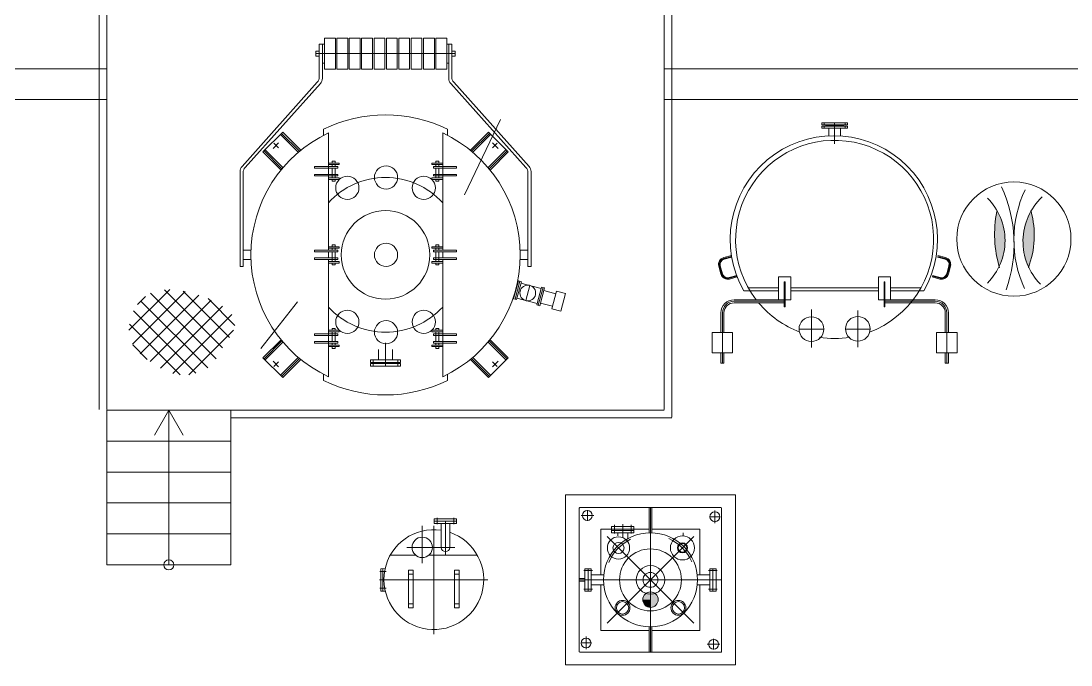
# Model space of a CAD drawing. Header units: millimetres. Extents: x 1337 to 8186, y 1899 to 5236.
# Drawn here: x 5185.9 to 5283.6, y 2619.1 to 2679.1 of the extents above; entities that cross this region are included whole.
import ezdxf

# ---------------------------------------------------------------- set-up
doc = ezdxf.new("R2010")
doc.units = ezdxf.units.MM
doc.layers.add('Линия связи (Вновь)', color=3, linetype='Continuous', lineweight=60)
doc.layers.add('Строительный', color=251, linetype='Continuous', lineweight=13)

# ---------------------------------------------------------------- blocks, each defined once
blk = doc.blocks.new('A$C178B2837')
at = {"layer": 'Строительный', "ltscale": 100}
h = blk.add_hatch(color=256, dxfattribs=at)
h.paths.add_polyline_path([(499.647, 294.53, 0.12185), (499.8, 290.963, 0.249384)])
h.paths.add_polyline_path([(501.861, 294.515, 0.240061), (501.682, 290.886, 0.157753)])
for points in [[(477.763, 269.439, -0.414214), (477.263, 268.939), (477.263, 269.439), (476.763, 269.439, -1)], [(477.263, 268.939, -0.414214), (476.763, 269.439), (477.263, 269.439)]]:
    blk.add_hatch(color=256, dxfattribs=at).paths.add_polyline_path(points)
for p, q in [((478.643, 281.23), (478.643, 338.214)), ((441.643, 337.714), (441.643, 281.73)), ((442.143, 337.714), (442.143, 281.73)), ((478.143, 281.73), (478.143, 337.714)), ((455.862, 303.197), (455.862, 305.332)), ((455.862, 305.332), (456.199, 305.332)), ((456.062, 303.12), (456.062, 305.332)), ((456.899, 305.714), (456.199, 305.714)), ((456.199, 303.714), (456.199, 305.714)), ((456.899, 303.714), (456.899, 305.714)), ((456.899, 303.714), (456.899, 305.714)), ((456.999, 303.714), (456.999, 305.714)), ((457.699, 305.714), (456.999, 305.714)), ((457.699, 303.714), (457.699, 305.714)), ((457.699, 303.714), (457.699, 305.714)), ((458.499, 305.714), (457.799, 305.714)), ((457.799, 303.714), (457.799, 305.714)), ((458.499, 303.714), (458.499, 305.714)), ((458.499, 303.714), (458.499, 305.714)), ((459.299, 305.714), (458.599, 305.714)), ((458.599, 303.714), (458.599, 305.714)), ((459.299, 303.714), (459.299, 305.714)), ((459.299, 303.714), (459.299, 305.714)), ((460.099, 305.714), (459.399, 305.714)), ((459.399, 303.714), (459.399, 305.714)), ((460.099, 303.714), (460.099, 305.714)), ((460.099, 303.714), (460.099, 305.714)), ((460.899, 305.714), (460.199, 305.714)), ((460.199, 303.714), (460.199, 305.714)), ((460.899, 303.714), (460.899, 305.714)), ((460.899, 303.714), (460.899, 305.714)), ((461.699, 305.714), (460.999, 305.714)), ((460.999, 303.714), (460.999, 305.714)), ((461.699, 303.714), (461.699, 305.714)), ((461.699, 303.714), (461.699, 305.714)), ((462.499, 305.714), (461.799, 305.714)), ((461.799, 303.714), (461.799, 305.714)), ((462.499, 303.714), (462.499, 305.714)), ((462.499, 303.714), (462.499, 305.714)), ((463.299, 305.714), (462.599, 305.714)), ((462.599, 303.714), (462.599, 305.714)), ((463.299, 303.714), (463.299, 305.714)), ((463.299, 303.714), (463.299, 305.714)), ((464.099, 305.714), (463.399, 305.714)), ((463.399, 303.714), (463.399, 305.714)), ((464.425, 305.332), (464.088, 305.332)), ((464.099, 303.714), (464.099, 305.714)), ((464.225, 303.12), (464.225, 305.332)), ((464.425, 303.197), (464.425, 305.332)), ((455.862, 304.883), (455.637, 304.883)), ((455.637, 304.545), (455.637, 304.883)), ((464.65, 304.714), (455.637, 304.714)), ((464.425, 304.883), (464.65, 304.883)), ((464.65, 304.545), (464.65, 304.883)), ((455.862, 304.545), (455.637, 304.545)), ((456.062, 304.095), (456.199, 304.095)), ((464.225, 304.095), (464.088, 304.095)), ((464.425, 304.545), (464.65, 304.545)), ((442.143, 303.742), (430.902, 303.742)), ((456.899, 303.714), (456.199, 303.714)), ((457.699, 303.714), (456.999, 303.714)), ((458.499, 303.714), (457.799, 303.714)), ((459.299, 303.714), (458.599, 303.714)), ((460.099, 303.714), (459.399, 303.714)), ((460.899, 303.714), (460.199, 303.714)), ((461.699, 303.714), (460.999, 303.714)), ((462.499, 303.714), (461.799, 303.714)), ((463.299, 303.714), (462.599, 303.714)), ((464.099, 303.714), (463.399, 303.714)), ((528.247, 303.742), (478.143, 303.742)), ((450.871, 297.433), (455.734, 302.863)), ((451.071, 297.356), (455.934, 302.787)), ((469.216, 297.356), (464.353, 302.787)), ((469.416, 297.433), (464.553, 302.863)), ((442.143, 301.742), (433.792, 301.742)), ((528.247, 301.742), (478.143, 301.742)), ((467.567, 300.459), (465.251, 295.584)), ((488.337, 300.251), (489.993, 300.251)), ((488.337, 300.251), (488.337, 300.106)), ((488.337, 300.106), (489.993, 300.106)), ((488.337, 299.894), (488.337, 300.038)), ((489.993, 300.038), (488.337, 300.038)), ((488.485, 300.268), (488.485, 300.089)), ((488.485, 299.877), (488.485, 300.055)), ((488.566, 300.064), (488.566, 300.081)), ((488.566, 300.081), (489.763, 300.081)), ((489.763, 300.064), (488.566, 300.064)), ((488.574, 300.106), (488.6, 300.081)), ((488.574, 300.038), (488.6, 300.064)), ((488.6, 300.081), (489.729, 300.081)), ((489.729, 300.064), (488.6, 300.064)), ((489.163, 300.251), (489.163, 298.88)), ((489.163, 300.251), (489.163, 298.96)), ((489.165, 300.098), (489.165, 300.047)), ((489.755, 300.106), (489.729, 300.081)), ((489.755, 300.038), (489.729, 300.064)), ((489.763, 300.081), (489.763, 300.064)), ((489.844, 300.268), (489.844, 300.089)), ((489.844, 299.877), (489.844, 300.055)), ((489.993, 300.251), (489.993, 300.106)), ((489.993, 299.894), (489.993, 300.038)), ((453.497, 299.633), (452.224, 298.361)), ((453.355, 299.492), (454.507, 298.341)), ((453.426, 299.563), (454.583, 298.405)), ((453.497, 299.633), (454.661, 298.469)), ((456.143, 299.44), (456.143, 299.832)), ((456.45, 292.014), (456.45, 299.591)), ((463.837, 292.014), (463.837, 299.591)), ((464.143, 299.44), (464.143, 299.832)), ((466.79, 299.633), (465.626, 298.469)), ((466.861, 299.563), (465.704, 298.405)), ((466.932, 299.492), (465.78, 298.341)), ((466.79, 299.633), (468.063, 298.361)), ((489.993, 299.894), (488.337, 299.894)), ((488.787, 299.894), (488.787, 299.406)), ((489.543, 299.894), (489.543, 299.4)), ((453.237, 298.949), (452.872, 298.585)), ((453.072, 298.785), (452.92, 298.937)), ((453.072, 298.785), (453.225, 298.633)), ((467.05, 298.949), (467.415, 298.585)), ((467.215, 298.785), (467.062, 298.633)), ((467.215, 298.785), (467.367, 298.937)), ((452.224, 298.361), (453.388, 297.196)), ((452.295, 298.431), (453.452, 297.274)), ((452.365, 298.502), (453.517, 297.351)), ((467.922, 298.502), (466.77, 297.351)), ((467.992, 298.431), (466.835, 297.274)), ((468.063, 298.361), (466.899, 297.196)), ((457.054, 297.414), (455.55, 297.414)), ((455.55, 297.314), (455.55, 297.414)), ((457.054, 297.314), (455.55, 297.314)), ((457.152, 297.643), (456.45, 297.643)), ((457.152, 297.543), (456.45, 297.543)), ((456.45, 296.914), (456.45, 297.314)), ((456.698, 297.763), (456.698, 297.643)), ((456.898, 297.763), (456.698, 297.763)), ((456.698, 297.543), (456.698, 297.414)), ((456.698, 297.314), (456.698, 296.684)), ((456.898, 297.763), (456.898, 297.643)), ((456.898, 297.543), (456.898, 297.414)), ((456.898, 297.314), (456.898, 296.684)), ((457.054, 297.414), (457.054, 297.314)), ((457.152, 297.643), (457.152, 297.543)), ((463.135, 297.643), (463.837, 297.643)), ((463.135, 297.643), (463.135, 297.543)), ((463.135, 297.543), (463.837, 297.543)), ((463.233, 297.414), (463.233, 297.314)), ((463.233, 297.414), (464.737, 297.414)), ((463.233, 297.314), (464.737, 297.314)), ((463.389, 297.763), (463.389, 297.643)), ((463.389, 297.763), (463.589, 297.763)), ((463.389, 297.543), (463.389, 297.414)), ((463.389, 297.314), (463.389, 296.684)), ((463.589, 297.763), (463.589, 297.643)), ((463.589, 297.543), (463.589, 297.414)), ((463.589, 297.314), (463.589, 296.684)), ((463.837, 296.914), (463.837, 297.314)), ((464.737, 297.314), (464.737, 297.414)), ((450.743, 290.972), (450.743, 297.099)), ((450.943, 290.972), (450.943, 297.023)), ((457.054, 296.914), (455.55, 296.914)), ((455.55, 296.914), (455.55, 296.814)), ((457.054, 296.814), (455.55, 296.814)), ((457.152, 296.684), (456.45, 296.684)), ((457.152, 296.584), (456.45, 296.584)), ((456.698, 296.584), (456.698, 296.465)), ((456.698, 296.465), (456.698, 296.584)), ((456.898, 296.584), (456.898, 296.465)), ((456.898, 296.465), (456.898, 296.584)), ((457.054, 296.814), (457.054, 296.914)), ((457.152, 296.584), (457.152, 296.684)), ((463.135, 296.684), (463.837, 296.684)), ((463.135, 296.584), (463.135, 296.684)), ((463.135, 296.584), (463.837, 296.584)), ((463.233, 296.914), (464.737, 296.914)), ((463.233, 296.814), (463.233, 296.914)), ((463.233, 296.814), (464.737, 296.814)), ((463.389, 296.584), (463.389, 296.465)), ((463.389, 296.465), (463.389, 296.584)), ((463.589, 296.584), (463.589, 296.465)), ((463.589, 296.465), (463.589, 296.584)), ((464.737, 296.914), (464.737, 296.814)), ((469.343, 290.972), (469.343, 297.023)), ((469.543, 290.972), (469.543, 297.099)), ((456.898, 296.465), (456.698, 296.465)), ((463.389, 296.465), (463.589, 296.465)), ((450.943, 292.021), (451.449, 292.021)), ((457.054, 292.014), (455.55, 292.014)), ((455.55, 291.914), (455.55, 292.014)), ((457.054, 291.914), (455.55, 291.914)), ((457.152, 292.243), (456.45, 292.243)), ((457.152, 292.143), (456.45, 292.143)), ((456.45, 291.514), (456.45, 291.914)), ((456.698, 292.363), (456.698, 292.243)), ((456.898, 292.363), (456.698, 292.363)), ((456.698, 292.143), (456.698, 292.014)), ((456.698, 291.914), (456.698, 291.284)), ((456.898, 292.363), (456.898, 292.243)), ((456.898, 292.143), (456.898, 292.014)), ((456.898, 291.914), (456.898, 291.284)), ((457.054, 292.014), (457.054, 291.914)), ((457.152, 292.243), (457.152, 292.143)), ((463.135, 292.243), (463.135, 292.143)), ((463.135, 292.243), (463.837, 292.243)), ((463.135, 292.143), (463.837, 292.143)), ((463.233, 292.014), (464.737, 292.014)), ((463.233, 292.014), (463.233, 291.914)), ((463.233, 291.914), (464.737, 291.914)), ((463.389, 292.363), (463.389, 292.243)), ((463.389, 292.363), (463.589, 292.363)), ((463.389, 292.143), (463.389, 292.014)), ((463.389, 291.914), (463.389, 291.284)), ((463.589, 292.363), (463.589, 292.243)), ((463.589, 292.143), (463.589, 292.014)), ((463.589, 291.914), (463.589, 291.284)), ((463.837, 291.514), (463.837, 291.914)), ((464.737, 291.914), (464.737, 292.014)), ((469.343, 292.021), (468.838, 292.021)), ((450.943, 291.407), (451.449, 291.407)), ((457.054, 291.514), (455.55, 291.514)), ((455.55, 291.514), (455.55, 291.414)), ((457.054, 291.414), (455.55, 291.414)), ((456.45, 283.837), (456.45, 291.414)), ((457.152, 291.284), (456.45, 291.284)), ((457.152, 291.184), (456.45, 291.184)), ((456.698, 291.184), (456.698, 291.065)), ((456.698, 291.065), (456.698, 291.184)), ((456.898, 291.184), (456.898, 291.065)), ((456.898, 291.065), (456.898, 291.184)), ((457.054, 291.414), (457.054, 291.514)), ((457.152, 291.184), (457.152, 291.284)), ((463.135, 291.284), (463.837, 291.284)), ((463.135, 291.184), (463.135, 291.284)), ((463.135, 291.184), (463.837, 291.184)), ((463.233, 291.514), (464.737, 291.514)), ((463.233, 291.414), (463.233, 291.514)), ((463.233, 291.414), (464.737, 291.414)), ((463.389, 291.184), (463.389, 291.065)), ((463.389, 291.065), (463.389, 291.184)), ((463.589, 291.184), (463.589, 291.065)), ((463.589, 291.065), (463.589, 291.184)), ((463.837, 283.837), (463.837, 291.414)), ((464.737, 291.514), (464.737, 291.414)), ((469.343, 291.407), (468.838, 291.407)), ((482.49, 291.666), (481.995, 291.533)), ((482.503, 291.618), (482.008, 291.485)), ((482.516, 291.569), (482.021, 291.437)), ((495.811, 291.569), (496.306, 291.437)), ((495.824, 291.618), (496.319, 291.485)), ((495.837, 291.666), (496.332, 291.533)), ((450.943, 290.972), (450.743, 290.972)), ((456.898, 291.065), (456.698, 291.065)), ((463.389, 291.065), (463.589, 291.065)), ((469.343, 290.972), (469.543, 290.972)), ((481.814, 290.47), (481.677, 290.982)), ((481.863, 290.483), (481.725, 290.995)), ((481.911, 290.496), (481.774, 291.008)), ((496.416, 290.496), (496.553, 291.008)), ((496.464, 290.483), (496.602, 290.995)), ((496.513, 290.47), (496.65, 290.982)), ((468.419, 288.881), (468.727, 290.029)), ((468.515, 288.855), (468.823, 290.004)), ((468.612, 288.829), (468.92, 289.978)), ((468.727, 290.029), (468.92, 289.978)), ((468.895, 289.886), (470.201, 289.536)), ((469.464, 289.734), (469.205, 288.768)), ((482.834, 290.381), (482.34, 290.249)), ((482.847, 290.333), (482.352, 290.2)), ((482.86, 290.285), (482.365, 290.152)), ((486.332, 290.285), (485.545, 290.285)), ((485.545, 288.814), (485.545, 290.285)), ((485.913, 288.359), (485.913, 289.979)), ((485.963, 289.979), (485.913, 289.979)), ((485.963, 288.359), (485.963, 289.979)), ((486.332, 288.814), (486.332, 290.285)), ((491.995, 288.814), (491.995, 290.285)), ((491.995, 290.285), (492.782, 290.285)), ((492.363, 288.359), (492.363, 289.979)), ((492.363, 289.979), (492.413, 289.979)), ((492.413, 288.359), (492.413, 289.979)), ((492.782, 288.814), (492.782, 290.285)), ((495.467, 290.285), (495.962, 290.152)), ((495.48, 290.333), (495.975, 290.2)), ((495.493, 290.381), (495.987, 290.249)), ((443.565, 286.839), (446.195, 289.469)), ((443.785, 285.937), (447.189, 289.341)), ((444.291, 285.321), (448.081, 289.11)), ((444.962, 289.232), (449.202, 284.992)), ((445.854, 289.463), (449.61, 285.707)), ((447.076, 289.363), (450.056, 286.383)), ((469.918, 288.479), (470.226, 289.628)), ((470.015, 288.453), (470.322, 289.602)), ((470.111, 288.428), (470.419, 289.576)), ((470.226, 289.628), (470.419, 289.576)), ((471.146, 289.2), (470.374, 289.407)), ((470.884, 288.221), (471.192, 289.369)), ((471.192, 289.369), (471.771, 289.214)), ((471.464, 288.065), (471.771, 289.214)), ((485.545, 289.384), (483.299, 289.384)), ((485.545, 289.584), (483.581, 289.584)), ((491.995, 289.584), (486.332, 289.584)), ((491.995, 289.384), (486.332, 289.384)), ((494.746, 289.584), (492.782, 289.584)), ((494.927, 289.384), (492.782, 289.384)), ((444.107, 288.504), (444.633, 289.03)), ((444.318, 288.753), (448.651, 284.421)), ((444.925, 284.831), (448.884, 288.791)), ((445.608, 284.393), (449.608, 288.392)), ((448.678, 288.884), (450.406, 287.156)), ((452.094, 285.663), (454.456, 288.677)), ((468.419, 288.881), (468.612, 288.829)), ((468.636, 288.921), (469.943, 288.571)), ((469.918, 288.479), (470.111, 288.427)), ((470.929, 288.39), (470.157, 288.597)), ((485.913, 288.814), (482.663, 288.814)), ((485.913, 288.714), (482.663, 288.714)), ((485.913, 288.614), (482.663, 288.614)), ((485.913, 288.814), (486.332, 288.814)), ((492.413, 288.814), (491.995, 288.814)), ((492.413, 288.814), (495.663, 288.814)), ((492.413, 288.714), (495.663, 288.714)), ((492.413, 288.614), (495.663, 288.614)), ((443.856, 288.094), (447.888, 284.062)), ((446.393, 284.054), (450.207, 287.869)), ((470.884, 288.221), (471.464, 288.065)), ((481.813, 286.694), (481.813, 287.964)), ((481.913, 284.714), (481.913, 287.964)), ((482.013, 286.694), (482.013, 287.964)), ((485.913, 288.359), (485.963, 288.359)), ((487.663, 285.724), (487.663, 288.187)), ((490.663, 285.754), (490.663, 288.114)), ((492.413, 288.359), (492.363, 288.359)), ((496.313, 286.694), (496.313, 287.964)), ((496.413, 284.714), (496.413, 287.964)), ((496.513, 286.694), (496.513, 287.964)), ((443.59, 287.237), (446.862, 283.964)), ((447.432, 283.971), (450.314, 286.854)), ((457.054, 286.614), (455.55, 286.614)), ((455.55, 286.514), (455.55, 286.614)), ((457.054, 286.514), (455.55, 286.514)), ((457.152, 286.843), (456.45, 286.843)), ((457.152, 286.743), (456.45, 286.743)), ((456.45, 286.514), (456.45, 286.114)), ((456.898, 286.963), (456.698, 286.963)), ((456.698, 286.843), (456.698, 286.963)), ((456.698, 286.963), (456.698, 286.843)), ((456.698, 286.114), (456.698, 286.743)), ((456.898, 286.843), (456.898, 286.963)), ((456.898, 286.963), (456.898, 286.843)), ((456.898, 286.114), (456.898, 286.743)), ((457.054, 286.614), (457.054, 286.514)), ((457.152, 286.843), (457.152, 286.743)), ((463.135, 286.843), (463.837, 286.843)), ((463.135, 286.843), (463.135, 286.743)), ((463.135, 286.743), (463.837, 286.743)), ((463.233, 286.614), (464.737, 286.614)), ((463.233, 286.614), (463.233, 286.514)), ((463.233, 286.514), (464.737, 286.514)), ((463.389, 286.843), (463.389, 286.963)), ((463.389, 286.963), (463.389, 286.843)), ((463.389, 286.963), (463.589, 286.963)), ((463.389, 286.114), (463.389, 286.743)), ((463.589, 286.843), (463.589, 286.963)), ((463.589, 286.963), (463.589, 286.843)), ((463.589, 286.114), (463.589, 286.743)), ((463.837, 286.514), (463.837, 286.114)), ((464.737, 286.514), (464.737, 286.614)), ((482.573, 286.694), (481.253, 286.694)), ((481.253, 285.374), (481.253, 286.694)), ((482.573, 285.374), (482.573, 286.694)), ((486.868, 286.914), (488.459, 286.914)), ((491.459, 286.914), (489.868, 286.914)), ((495.753, 286.694), (497.073, 286.694)), ((495.753, 285.374), (495.753, 286.694)), ((497.073, 285.374), (497.073, 286.694)), ((443.808, 285.896), (444.745, 284.959)), ((452.224, 285.067), (453.388, 286.231)), ((452.295, 284.996), (453.452, 286.154)), ((452.365, 284.926), (453.517, 286.077)), ((457.054, 286.114), (455.55, 286.114)), ((455.55, 286.114), (455.55, 286.014)), ((457.054, 286.014), (455.55, 286.014)), ((457.152, 285.884), (456.45, 285.884)), ((457.152, 285.784), (456.45, 285.784)), ((456.698, 285.884), (456.698, 286.014)), ((456.698, 285.665), (456.698, 285.784)), ((456.898, 285.665), (456.698, 285.665)), ((456.898, 285.884), (456.898, 286.014)), ((456.898, 285.665), (456.898, 285.784)), ((457.054, 286.014), (457.054, 286.114)), ((457.152, 285.784), (457.152, 285.884)), ((460.143, 284.514), (460.143, 286.034)), ((463.135, 285.884), (463.837, 285.884)), ((463.135, 285.784), (463.135, 285.884)), ((463.135, 285.784), (463.837, 285.784)), ((463.233, 286.114), (464.737, 286.114)), ((463.233, 286.014), (463.233, 286.114)), ((463.233, 286.014), (464.737, 286.014)), ((463.389, 285.884), (463.389, 286.014)), ((463.389, 285.665), (463.389, 285.784)), ((463.389, 285.665), (463.589, 285.665)), ((463.589, 285.884), (463.589, 286.014)), ((463.589, 285.665), (463.589, 285.784)), ((464.737, 286.114), (464.737, 286.014)), ((467.922, 284.926), (466.77, 286.077)), ((467.992, 284.996), (466.835, 286.154)), ((468.063, 285.067), (466.899, 286.231)), ((453.497, 283.794), (452.224, 285.067)), ((453.355, 283.936), (454.507, 285.087)), ((453.426, 283.865), (454.583, 285.022)), ((459.697, 284.934), (459.697, 285.609)), ((460.587, 284.934), (460.587, 285.609)), ((466.861, 283.865), (465.704, 285.022)), ((466.932, 283.936), (465.78, 285.087)), ((466.79, 283.794), (468.063, 285.067)), ((482.573, 285.374), (481.253, 285.374)), ((481.813, 284.714), (481.813, 285.374)), ((482.013, 284.714), (482.013, 285.374)), ((495.753, 285.374), (497.073, 285.374)), ((496.313, 284.714), (496.313, 285.374)), ((496.513, 284.714), (496.513, 285.374)), ((453.237, 284.479), (452.872, 284.843)), ((453.072, 284.643), (452.92, 284.49)), ((453.072, 284.643), (453.225, 284.795)), ((453.497, 283.794), (454.661, 284.959)), ((459.167, 284.934), (459.167, 284.764)), ((459.167, 284.934), (461.117, 284.934)), ((459.167, 284.764), (461.117, 284.764)), ((461.117, 284.684), (459.167, 284.684)), ((459.167, 284.514), (459.167, 284.684)), ((461.117, 284.514), (459.167, 284.514)), ((459.342, 284.954), (459.342, 284.744)), ((459.342, 284.494), (459.342, 284.704)), ((459.437, 284.734), (460.847, 284.734)), ((459.437, 284.714), (459.437, 284.734)), ((460.847, 284.714), (459.437, 284.714)), ((459.447, 284.764), (459.477, 284.734)), ((459.447, 284.684), (459.477, 284.714)), ((459.477, 284.734), (460.807, 284.734)), ((460.807, 284.714), (459.477, 284.714)), ((460.837, 284.764), (460.807, 284.734)), ((460.837, 284.684), (460.807, 284.714)), ((460.847, 284.734), (460.847, 284.714)), ((460.942, 284.954), (460.942, 284.744)), ((460.942, 284.494), (460.942, 284.704)), ((461.117, 284.934), (461.117, 284.764)), ((461.117, 284.514), (461.117, 284.684)), ((466.79, 283.794), (465.626, 284.959)), ((467.05, 284.479), (467.415, 284.843)), ((467.215, 284.643), (467.062, 284.795)), ((467.215, 284.643), (467.367, 284.49)), ((482.013, 284.714), (481.813, 284.714)), ((496.313, 284.714), (496.513, 284.714)), ((456.143, 283.596), (456.143, 283.988)), ((464.143, 283.596), (464.143, 283.988)), ((442.143, 271.682), (442.143, 281.682)), ((478.143, 281.682), (442.143, 281.682)), ((450.143, 281.682), (442.143, 281.682)), ((446.143, 281.682), (445.211, 280.072)), ((446.143, 271.682), (446.143, 281.682)), ((446.143, 281.682), (447.076, 280.072)), ((450.143, 271.682), (450.143, 281.682)), ((478.643, 281.182), (450.143, 281.182)), ((450.143, 279.682), (442.143, 279.682)), ((450.143, 277.682), (442.143, 277.682)), ((471.763, 265.214), (471.763, 276.214)), ((482.763, 276.214), (471.763, 276.214)), ((482.763, 265.214), (482.763, 276.214)), ((450.143, 275.682), (442.143, 275.682)), ((472.703, 275.394), (472.663, 275.354)), ((472.663, 275.354), (472.663, 270.714)), ((481.823, 275.394), (472.703, 275.394)), ((481.823, 275.394), (472.703, 275.394)), ((472.779, 274.874), (473.601, 274.874)), ((473.19, 275.215), (473.19, 274.532)), ((477.183, 275.394), (477.183, 273.749)), ((477.263, 275.394), (477.263, 266.034)), ((477.343, 275.394), (477.343, 273.749)), ((481.423, 275.198), (481.423, 274.376)), ((481.823, 275.394), (481.863, 275.354)), ((481.863, 275.354), (481.863, 270.714)), ((462.513, 271.792), (462.513, 274.214)), ((463.263, 267.214), (463.263, 274.214)), ((463.288, 274.364), (463.29, 274.664)), ((464.288, 274.365), (463.288, 274.364)), ((463.289, 274.514), (464.013, 274.514)), ((463.29, 274.664), (464.013, 274.664)), ((463.472, 274.719), (463.474, 274.304)), ((463.738, 272.814), (463.738, 274.365)), ((464.737, 274.664), (464.013, 274.664)), ((464.013, 272.314), (464.013, 274.514)), ((464.738, 274.514), (464.013, 274.514)), ((464.288, 272.814), (464.288, 274.365)), ((464.288, 274.365), (464.738, 274.364)), ((464.555, 274.717), (464.553, 274.306)), ((464.738, 274.364), (464.737, 274.664)), ((474.754, 273.754), (474.754, 274.154)), ((474.754, 274.154), (476.194, 274.154)), ((474.937, 274.27), (474.937, 273.718)), ((475.474, 274.324), (475.474, 273.504)), ((476.01, 274.271), (476.011, 273.718)), ((476.194, 274.154), (476.194, 273.754)), ((481.765, 274.787), (481.082, 274.787)), ((450.143, 273.682), (442.143, 273.682)), ((477.183, 273.994), (474.063, 273.994)), ((474.063, 273.994), (474.063, 271.034)), ((477.263, 270.714), (474.458, 273.518)), ((474.754, 273.994), (474.754, 273.994)), ((474.754, 273.994), (474.834, 273.994)), ((474.754, 273.905), (476.194, 273.905)), ((475.154, 273.754), (474.754, 273.754)), ((475.154, 273.754), (475.154, 273.554)), ((475.154, 273.754), (475.794, 273.753)), ((476.194, 273.754), (475.794, 273.753)), ((475.794, 273.753), (475.795, 273.372)), ((476.194, 273.905), (476.194, 273.994)), ((477.263, 270.714), (480.069, 273.518)), ((480.463, 273.994), (477.343, 273.994)), ((479.373, 273.554), (479.373, 273.754)), ((480.463, 273.994), (480.463, 271.034)), ((461.522, 272.814), (464.612, 272.814)), ((460.453, 272.314), (462.085, 272.314)), ((462.942, 272.314), (466.074, 272.314)), ((450.143, 271.682), (442.143, 271.682)), ((460.129, 271.439), (459.829, 271.438)), ((459.829, 271.438), (459.829, 270.714)), ((459.979, 271.438), (459.979, 270.714)), ((473.427, 271.434), (473.027, 271.434)), ((473.027, 271.434), (473.027, 269.994)), ((473.227, 271.434), (473.227, 269.994)), ((473.427, 271.434), (473.427, 269.994)), ((481.1, 271.434), (481.1, 269.994)), ((481.1, 271.434), (481.5, 271.434)), ((481.3, 271.434), (481.3, 269.994)), ((481.5, 271.434), (481.5, 269.994)), ((459.776, 271.256), (460.187, 271.253)), ((461.628, 268.914), (461.628, 271.335)), ((461.628, 271.335), (461.928, 271.335)), ((461.628, 271.074), (461.928, 271.074)), ((461.928, 268.914), (461.928, 271.335)), ((464.598, 268.914), (464.598, 271.335)), ((464.898, 271.335), (464.598, 271.335)), ((464.898, 271.074), (464.598, 271.074)), ((464.898, 268.914), (464.898, 271.335)), ((472.663, 270.714), (472.663, 270.794)), ((472.663, 270.794), (473.027, 270.794)), ((472.947, 271.314), (473.507, 271.314)), ((474.227, 271.034), (473.427, 271.034)), ((480.3, 271.034), (481.1, 271.034)), ((481.58, 271.314), (481.02, 271.314)), ((459.763, 270.714), (466.763, 270.714)), ((459.773, 270.172), (460.189, 270.174)), ((459.829, 269.99), (459.829, 270.714)), ((459.979, 269.989), (459.979, 270.714)), ((481.863, 270.714), (472.663, 270.714)), ((472.663, 266.074), (472.663, 270.714)), ((473.027, 270.634), (472.663, 270.634)), ((472.947, 270.114), (473.507, 270.114)), ((474.227, 270.394), (473.427, 270.394)), ((474.063, 267.434), (474.063, 270.394)), ((477.263, 270.714), (474.458, 267.909)), ((477.263, 270.714), (476.623, 270.714)), ((477.263, 270.714), (480.069, 267.909)), ((480.3, 270.394), (481.1, 270.394)), ((480.463, 267.434), (480.463, 270.394)), ((481.58, 270.114), (481.02, 270.114)), ((481.863, 266.074), (481.863, 270.714)), ((460.129, 269.989), (459.829, 269.99)), ((473.027, 269.994), (473.427, 269.994)), ((477.263, 269.439), (477.256, 269.413)), ((481.5, 269.994), (481.1, 269.994)), ((461.628, 269.175), (461.928, 269.175)), ((461.628, 268.914), (461.928, 268.914)), ((464.898, 269.175), (464.598, 269.175)), ((464.898, 268.914), (464.598, 268.914)), ((477.183, 267.434), (474.063, 267.434)), ((477.183, 266.034), (477.183, 267.678)), ((477.343, 266.034), (477.343, 267.678)), ((480.463, 267.434), (477.343, 267.434)), ((473.103, 266.23), (473.103, 267.052)), ((481.337, 266.212), (481.337, 266.895)), ((472.663, 266.074), (472.703, 266.034)), ((481.823, 266.034), (472.703, 266.034)), ((472.762, 266.641), (473.445, 266.641)), ((477.263, 266.034), (477.343, 266.034)), ((481.748, 266.554), (480.926, 266.554)), ((481.863, 266.074), (481.823, 266.034)), ((482.763, 265.214), (471.763, 265.214))]:
    blk.add_line(p, q, dxfattribs=at)
for centre, radius in [((460.175, 296.714), 0.75), ((457.675, 296.044), 0.75), ((462.612, 296.044), 0.75), ((500.746, 292.732), 3.691), ((460.143, 291.714), 2.863), ((460.175, 291.714), 0.75), ((469.335, 289.251), 0.508), ((457.675, 287.384), 0.75), ((462.612, 287.384), 0.75), ((487.663, 286.914), 0.8), ((490.663, 286.934), 0.8), ((460.175, 286.714), 0.75), ((473.183, 274.874), 0.32), ((481.423, 274.794), 0.32), ((462.513, 272.814), 0.659), ((477.263, 270.714), 3.037), ((475.198, 272.778), 0.72), ((479.328, 272.778), 0.777), ((475.198, 272.778), 0.36), ((479.328, 272.778), 0.324), ((479.328, 272.778), 0.28), ((477.263, 270.714), 2), ((446.143, 271.682), 0.325), ((477.263, 270.714), 0.92), ((477.263, 270.714), 0.48), ((475.458, 268.908), 0.48), ((477.263, 269.439), 0.5), ((479.069, 268.908), 0.48), ((475.458, 268.908), 0.4), ((479.069, 268.908), 0.4), ((473.103, 266.634), 0.32), ((481.343, 266.554), 0.32)]:
    blk.add_circle(centre, radius, dxfattribs=at)
for centre, radius, start, end in [((455.362, 303.197), 0.5, 318.15358, 0), ((455.562, 303.12), 0.5, 318.15358, 0), ((464.725, 303.12), 0.5, 180, 221.84642), ((464.925, 303.197), 0.5, 180, 221.84642), ((460.143, 291.714), 9.05, 63.76915, 116.23085), ((460.143, 291.714), 8.7, 115.12303, 244.87697), ((460.143, 291.714), 8.7, 295.12303, 64.87697), ((489.113, 292.714), 6.7, 330.1973, 209.8027), ((489.163, 292.714), 6.4, 290.59506, 217.54433), ((451.243, 297.099), 0.5, 138.15358, 180), ((451.443, 297.023), 0.5, 138.15358, 180), ((468.843, 297.023), 0.5, 0, 41.84642), ((469.043, 297.099), 0.5, 0, 41.84642), ((460.143, 291.714), 5, 42.37579, 137.62421), ((492.006, 292.428), 8.751, 340.15266, 24.86121), ((508.297, 292.689), 7.551, 154.61812, 204.73014), ((496.293, 292.637), 3.88, 314.99104, 45.00896), ((505.294, 292.583), 3.96, 133.53965, 224.23919), ((506.934, 293.055), 7.434, 168.67859, 196.9632), ((496.164, 292.977), 5.901, 339.24969, 15.10852), ((482.112, 291.099), 0.45, 105, 195), ((482.112, 291.099), 0.4, 105, 195), ((482.112, 291.099), 0.35, 105, 195), ((496.215, 291.099), 0.35, 345, 75), ((496.215, 291.099), 0.4, 345, 75), ((496.215, 291.099), 0.45, 345, 75), ((482.249, 290.587), 0.45, 195, 285), ((482.249, 290.587), 0.4, 195, 285), ((482.249, 290.587), 0.35, 195, 285), ((496.078, 290.587), 0.45, 255, 345), ((496.078, 290.587), 0.4, 255, 345), ((496.078, 290.587), 0.35, 255, 345), ((482.663, 287.964), 0.85, 90, 180), ((482.663, 287.964), 0.75, 90, 180), ((482.663, 287.964), 0.65, 90, 180), ((489.163, 292.714), 6.4, 219.83844, 249.40494), ((495.663, 287.964), 0.85, 0, 90), ((495.663, 287.964), 0.75, 0, 90), ((495.663, 287.964), 0.65, 0, 90), ((460.143, 291.714), 5, 222.37579, 317.62421), ((489.163, 292.714), 6.4, 261.18704, 278.81296), ((460.143, 291.714), 9.05, 243.76915, 296.23085), ((463.263, 270.732), 3.225, 81.53027, 71.4683), ((464.013, 272.814), 0.275, 180, 360), ((477.263, 270.714), 2.92, 116.04351, 157.23424), ((477.263, 270.714), 2.92, 23.67072, 65.95073)]:
    blk.add_arc(centre, radius, start, end, dxfattribs=at)

msp = doc.modelspace()

# ---------------------------------------------------------------- block references
at = {"layer": 'Линия связи (Вновь)', "xscale": 1.44, "yscale": 1.44, "zscale": 1.44}
msp.add_blockref('A$C178B2837', (4557.213, 2237.225), dxfattribs=at)

doc.saveas('drawing.dxf')
